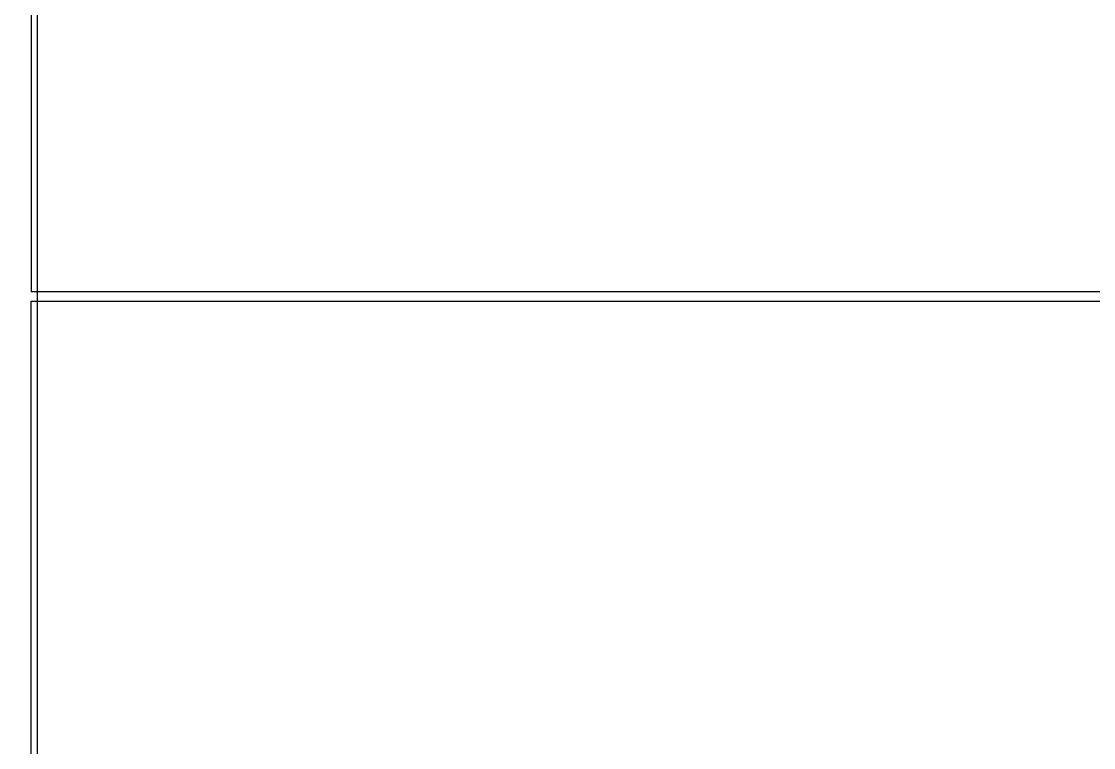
# Model space of a CAD drawing. Extents: x 1 to 1213870, y 9 to 1586095.
# Drawn here: x 23.7313181 to 23.7315587, y 42.771504 to 42.7716669 of the extents above; entities that cross this region are included whole.
import ezdxf

# ---------------------------------------------------------------- set-up
doc = ezdxf.new("R2010")
doc.units = 0
doc.header["$LTSCALE"] = 10
doc.header["$MEASUREMENT"] = 0
for name, color, linetype in [('LA-DT-COPPING', 240, 'Continuous'), ('LA-DT-COPPING HATCH', 195, 'Continuous'), ('LA-DT-PAVING', 40, 'Continuous'), ('LA-DT-PAVING-HATCH', 45, 'Continuous'), ('LA-DT-PLAIN CONC', 202, 'Continuous')]:
    doc.layers.add(name, color=color, linetype=linetype)

msp = doc.modelspace()

# ---------------------------------------------------------------- hatches: boundary and pattern name
at = {"layer": 'LA-DT-COPPING HATCH'}
h = msp.add_hatch(dxfattribs=at)
h.set_pattern_fill('ANSI33', color=256, scale=0.1, angle=-122.868, style=0)
h.set_pattern_definition([(315, (22.056818, 51.174194), (0.01767767, 0.01767767), []), (315, (22.056818, 51.156517), (0.01767767, 0.01767767), [0.0125, -0.00625])])
h.paths.add_polyline_path([(24.19132312, 42.8016063), (23.73132031, 42.8016063), (23.73132031, 42.7716063), (24.19132312, 42.7716063)])
at = {"layer": 'LA-DT-PAVING-HATCH'}
h = msp.add_hatch(dxfattribs=at)
h.set_pattern_fill('DOTS', color=256, scale=0.3, angle=-122.7026)
h.set_pattern_definition([(270.0040864578, (2387036.72024, 266508.542142), (0.01875066859741, -0.00937366268596), [0, -0.01875])])
h.paths.add_polyline_path([(23.73137599, 41.97160624), (23.79137599, 41.97160624), (23.79131894, 42.77160844), (23.73131894, 42.77160416)])

# ---------------------------------------------------------------- linework, layer by layer
at = {"layer": 'LA-DT-COPPING'}
msp.add_lwpolyline([(24.19132312, 42.8016063), (23.73132031, 42.8016063), (23.73132031, 42.7716063), (24.19132312, 42.7716063)], close=True, dxfattribs=at)
at = {"layer": 'LA-DT-PAVING', "elevation": -0.00018228}
msp.add_lwpolyline([(23.73137723, 41.97160624), (23.73132031, 42.77160416), (23.79131894, 42.77160844), (23.79137599, 41.97160624)], dxfattribs=at)
at = {"layer": 'LA-DT-PLAIN CONC', "ltscale": 0.05}
msp.add_lwpolyline([(23.73137868, 41.97160624), (23.73131995, 42.79669858), (23.63131852, 42.79669858), (23.63137723, 41.97160624)], dxfattribs=at)

doc.saveas('drawing.dxf')
